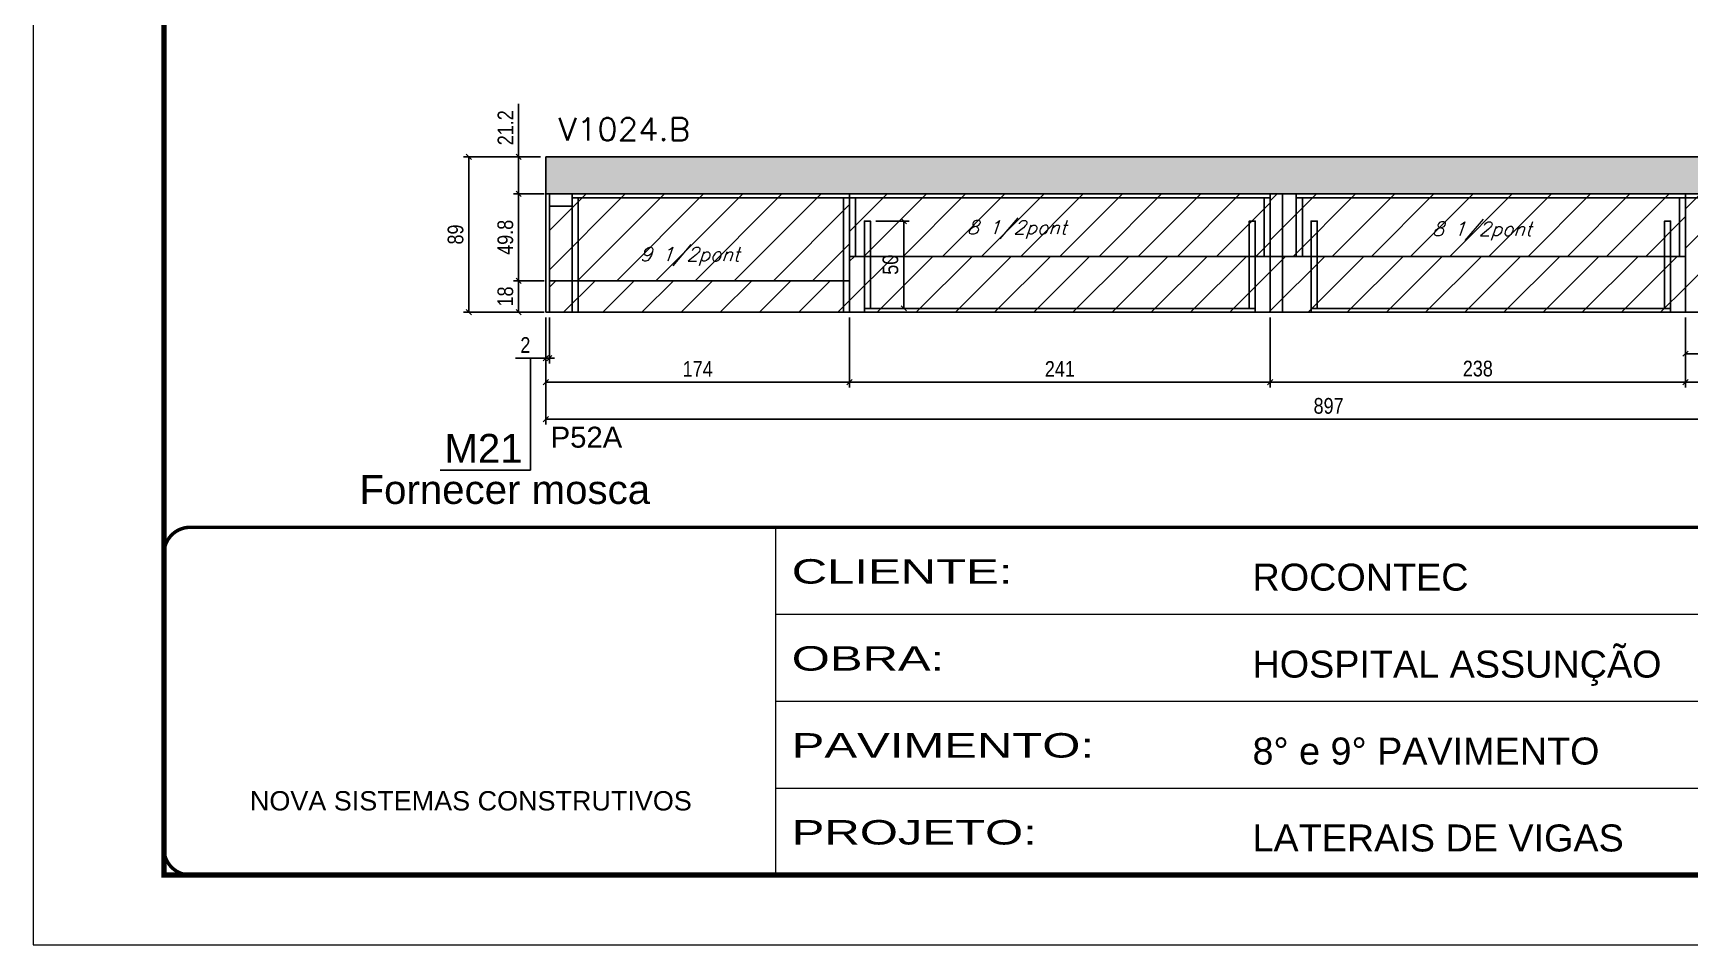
# Model space of a CAD drawing. Extents: x -20960 to -5926, y -2106 to 21915.
# Drawn here: x -10608 to -9659, y 12825 to 13348 of the extents above; entities that cross this region are included whole.
import ezdxf

# ---------------------------------------------------------------- set-up
doc = ezdxf.new("R2010")
doc.units = 0
doc.linetypes.add('CONTINUO', pattern=[0])
doc.linetypes.add('DASHED', pattern=[0.75, 0.5, -0.25])
for name, color, linetype in [('5', 5, 'Continuous'), ('COTA', 241, 'Continuous'), ('NOMENCLATURA', 7, 'Continuous'), ('Painéis', 200, 'Continuous'), ('Reaproveitamento', 251, 'Continuous'), ('SARR_2.2x7', 40, 'Continuous'), ('SARR_3.5x7', 81, 'Continuous'), ('texto', 7, 'Continuous')]:
    doc.layers.add(name, color=color, linetype=linetype)
for name, color, linetype, lineweight in [('Folhas', 255, 'Continuous', 9), ('SARRAFO DE PRESSAO', 251, 'DASHED', 9), ('Texto Seção', 7, 'Continuous', 15)]:
    doc.layers.add(name, color=color, linetype=linetype, lineweight=lineweight)
doc.styles.add('ARIAL', font='arial.ttf')
doc.styles.add('COTA TECNICA-50', font='techl___.ttf', dxfattribs={"height": 9})
doc.styles.add('REGUA-120', font='ROMANS.shx', dxfattribs={"height": 15})
doc.styles.add('Romans', font='romans.shx')
doc.styles.get("Standard").update_dxf_attribs({"font": 'arial.ttf'})
doc.styles.add('Tecnologia', font='')
doc.styles.get('Tecnologia').set_extended_font_data('Forgotten Futurist')
doc.dimstyles.new('COTA PAINEL-50', dxfattribs={"dimtxt": 9, "dimasz": 3, "dimexe": 3, "dimexo": 3, "dimgap": 3, "dimtad": 1, "dimdec": 1, "dimzin": 12, "dimdsep": 46, "dimtxsty": 'COTA TECNICA-50', "dimblk1": 'OBLIQUE', "dimblk2": 'OBLIQUE', "dimsah": 1, "dimcen": 0.9, "dimclrd": 4, "dimclre": 4, "dimclrt": 240, "dimadec": 1, "dimazin": 3, "dimtfac": 1, "dimtdec": 1, "dimtmove": 0, "dimatfit": 3, "dimfxl": 1, "dimtolj": 1, "dimtzin": 12, "dimarcsym": 0})
pattern_1 = [(45, (-3197, 0), (-11.22532, 11.22532), [])]

# ---------------------------------------------------------------- blocks, each defined once
blk = doc.blocks.new('9999999999')
at = {"color": 30, "linetype": 'CONTINUO'}
for p, q in [((98564.56, 34230.21), (98564.56, 34429.45)), ((98564.56, 34379.64), (99583.98, 34379.64)), ((98564.56, 34329.83), (99487.98, 34329.83)), ((98564.56, 34280.02), (99487.98, 34280.02))]:
    blk.add_line(p, q, dxfattribs=at)
at = {"color": 30, "linetype": 'CONTINUO', "const_width": 2}
blk.add_lwpolyline([(99583.98, 34230.21), (99583.98, 34414.45, 0.414214), (99568.98, 34429.45), (98228.98, 34429.45, 0.414214), (98213.98, 34414.45), (98213.98, 34245.21, 0.414214), (98228.98, 34230.21), (99583.98, 34230.21)], format="xyb", dxfattribs=at)
at = {"layer": 'Folhas'}
blk.add_lwpolyline([(98138.98, 34190.21), (99623.98, 34190.21), (99623.98, 35240.21), (98138.98, 35240.21)], close=True, dxfattribs=at)
at = {"layer": 'Folhas', "color": 30, "const_width": 3}
blk.add_lwpolyline([(98213.98, 34230.21), (99583.98, 34230.21), (99583.98, 35200.21), (98213.98, 35200.21)], close=True, dxfattribs=at)
at = {"color": 7, "linetype": 'Continuous', "ltscale": 5, "style": 'ARIAL'}
for s, height, p in [('ROCONTEC', 15.483, (98837.68, 34393.13)), ('HOSPITAL ASSUNÇÃO', 15.4829, (98837.68, 34343.32)), ('8° e 9° PAVIMENTO', 15.4829, (98837.68, 34293.51)), ('NOVA SISTEMAS CONSTRUTIVOS', 11.0592, (98263.19, 34267.21)), ('LATERAIS DE VIGAS', 15.4829, (98837.68, 34243.7))]:
    blk.add_text(s, height=height, dxfattribs=at).set_placement(p)
at = {"layer": 'Folhas', "color": 7, "style": 'Tecnologia', "width": 1.5}
for s, p in [('CLIENTE:', (98573.65, 34397.17)), ('OBRA:', (98573.65, 34347.31)), ('PAVIMENTO:', (98573.65, 34297.5)), ('PROJETO:', (98573.65, 34247.69))]:
    blk.add_text(s, height=14, dxfattribs=at).set_placement(p)
blk = doc.blocks.new('_Oblique')
at = {"color": 0, "linetype": 'ByBlock', "lineweight": -2}
blk.add_line((-0.5, -0.5), (0.5, 0.5), dxfattribs=at)
blk = doc.blocks.new('*D7358')
at = {"layer": 'COTA', "color": 4, "lineweight": -2, "transparency": 16777216}
for p, q in [((-10314.7, 13184.83), (-10314.7, 13144.75)), ((-10140.7, 13184.83), (-10140.7, 13144.75)), ((-10314.7, 13147.75), (-10140.7, 13147.75))]:
    blk.add_line(p, q, dxfattribs=at)
at = {"layer": 'Defpoints', "color": 0, "transparency": 16777216}
for p in [(-10314.7, 13187.83), (-10140.7, 13187.83), (-10140.7, 13147.75)]:
    blk.add_point(p, dxfattribs=at)
at = {"layer": 'COTA', "color": 4, "lineweight": -2, "transparency": 16777216, "xscale": 3, "yscale": 3, "zscale": 3, "rotation": 180}
blk.add_blockref('_Oblique', (-10314.7, 13147.75), dxfattribs=at)
at = {"layer": 'COTA', "color": 4, "lineweight": -2, "transparency": 16777216, "xscale": 3, "yscale": 3, "zscale": 3}
blk.add_blockref('_Oblique', (-10140.7, 13147.75), dxfattribs=at)
at = {"layer": 'COTA', "color": 240, "transparency": 16777216, "insert": (-10227.7, 13155.32), "char_height": 9, "attachment_point": 5, "style": 'COTA TECNICA-50'}
blk.add_mtext('\\A1;174', dxfattribs=at)
blk = doc.blocks.new('*D7410')
at = {"layer": 'COTA', "color": 4, "lineweight": -2, "transparency": 16777216}
for p, q in [((-10140.7, 13184.83), (-10140.7, 13144.75)), ((-9899.7, 13184.83), (-9899.7, 13144.75)), ((-10140.7, 13147.75), (-9899.7, 13147.75))]:
    blk.add_line(p, q, dxfattribs=at)
at = {"layer": 'Defpoints', "color": 0, "transparency": 16777216}
for p in [(-10140.7, 13187.83), (-9899.7, 13187.83), (-9899.7, 13147.75)]:
    blk.add_point(p, dxfattribs=at)
at = {"layer": 'COTA', "color": 4, "lineweight": -2, "transparency": 16777216, "xscale": 3, "yscale": 3, "zscale": 3, "rotation": 180}
blk.add_blockref('_Oblique', (-10140.7, 13147.75), dxfattribs=at)
at = {"layer": 'COTA', "color": 4, "lineweight": -2, "transparency": 16777216, "xscale": 3, "yscale": 3, "zscale": 3}
blk.add_blockref('_Oblique', (-9899.7, 13147.75), dxfattribs=at)
at = {"layer": 'COTA', "color": 240, "transparency": 16777216, "insert": (-10020.2, 13155.32), "char_height": 9, "attachment_point": 5, "style": 'COTA TECNICA-50'}
blk.add_mtext('\\A1;241', dxfattribs=at)
blk = doc.blocks.new('*D7359')
at = {"layer": 'COTA', "color": 4, "lineweight": -2, "transparency": 16777216}
for p, q in [((-9899.7, 13184.83), (-9899.7, 13144.75)), ((-9661.7, 13184.83), (-9661.7, 13144.75)), ((-9899.7, 13147.75), (-9661.7, 13147.75))]:
    blk.add_line(p, q, dxfattribs=at)
at = {"layer": 'Defpoints', "color": 0, "transparency": 16777216}
for p in [(-9899.7, 13187.83), (-9661.7, 13187.83), (-9661.7, 13147.75)]:
    blk.add_point(p, dxfattribs=at)
at = {"layer": 'COTA', "color": 4, "lineweight": -2, "transparency": 16777216, "xscale": 3, "yscale": 3, "zscale": 3, "rotation": 180}
blk.add_blockref('_Oblique', (-9899.7, 13147.75), dxfattribs=at)
at = {"layer": 'COTA', "color": 4, "lineweight": -2, "transparency": 16777216, "xscale": 3, "yscale": 3, "zscale": 3}
blk.add_blockref('_Oblique', (-9661.7, 13147.75), dxfattribs=at)
at = {"layer": 'COTA', "color": 240, "transparency": 16777216, "insert": (-9780.7, 13155.47), "char_height": 9, "attachment_point": 5, "style": 'COTA TECNICA-50'}
blk.add_mtext('\\A1;238', dxfattribs=at)
blk = doc.blocks.new('*D7360')
at = {"layer": 'COTA', "color": 4, "lineweight": -2, "transparency": 16777216}
for p, q in [((-9417.7, 13209.83), (-9417.7, 13144.75)), ((-9661.7, 13184.83), (-9661.7, 13144.75)), ((-9661.7, 13147.75), (-9417.7, 13147.75))]:
    blk.add_line(p, q, dxfattribs=at)
at = {"layer": 'Defpoints', "color": 0, "transparency": 16777216}
for p in [(-9417.7, 13212.83), (-9661.7, 13187.83), (-9417.7, 13147.75)]:
    blk.add_point(p, dxfattribs=at)
at = {"layer": 'COTA', "color": 4, "lineweight": -2, "transparency": 16777216, "xscale": 3, "yscale": 3, "zscale": 3, "rotation": 180}
blk.add_blockref('_Oblique', (-9661.7, 13147.75), dxfattribs=at)
at = {"layer": 'COTA', "color": 4, "lineweight": -2, "transparency": 16777216, "xscale": 3, "yscale": 3, "zscale": 3}
blk.add_blockref('_Oblique', (-9417.7, 13147.75), dxfattribs=at)
at = {"layer": 'COTA', "color": 240, "transparency": 16777216, "insert": (-9539.7, 13155.32), "char_height": 9, "attachment_point": 5, "style": 'COTA TECNICA-50'}
blk.add_mtext('\\A1;244', dxfattribs=at)
blk = doc.blocks.new('*D7361')
at = {"layer": 'COTA', "color": 4, "lineweight": -2, "transparency": 16777216}
for p, q in [((-9417.7, 13209.83), (-9417.7, 13123.52)), ((-10314.7, 13184.83), (-10314.7, 13123.52)), ((-10314.7, 13126.52), (-9417.7, 13126.52))]:
    blk.add_line(p, q, dxfattribs=at)
at = {"layer": 'Defpoints', "color": 0, "transparency": 16777216}
for p in [(-9417.7, 13212.83), (-10314.7, 13187.83), (-9417.7, 13126.52)]:
    blk.add_point(p, dxfattribs=at)
at = {"layer": 'COTA', "color": 4, "lineweight": -2, "transparency": 16777216, "xscale": 3, "yscale": 3, "zscale": 3, "rotation": 180}
blk.add_blockref('_Oblique', (-10314.7, 13126.52), dxfattribs=at)
at = {"layer": 'COTA', "color": 4, "lineweight": -2, "transparency": 16777216, "xscale": 3, "yscale": 3, "zscale": 3}
blk.add_blockref('_Oblique', (-9417.7, 13126.52), dxfattribs=at)
at = {"layer": 'COTA', "color": 240, "transparency": 16777216, "insert": (-9866.2, 13134.11), "char_height": 9, "attachment_point": 5, "style": 'COTA TECNICA-50'}
blk.add_mtext('\\A1;897', dxfattribs=at)
blk = doc.blocks.new('*D7413')
at = {"layer": 'COTA', "color": 4, "lineweight": -2, "transparency": 16777216}
for p, q in [((-10317.7, 13276.83), (-10361.84, 13276.83)), ((-10358.84, 13276.83), (-10358.84, 13187.83)), ((-10315.7, 13187.83), (-10361.84, 13187.83))]:
    blk.add_line(p, q, dxfattribs=at)
at = {"layer": 'Defpoints', "color": 0, "transparency": 16777216}
for p in [(-10314.7, 13276.83), (-10358.84, 13187.83), (-10312.7, 13187.83)]:
    blk.add_point(p, dxfattribs=at)
at = {"layer": 'COTA', "color": 4, "lineweight": -2, "transparency": 16777216, "xscale": 3, "yscale": 3, "zscale": 3}
for p, rotation in [((-10358.84, 13276.83), 90), ((-10358.84, 13187.83), 270)]:
    blk.add_blockref('_Oblique', p, dxfattribs=dict(at, rotation=rotation))
at = {"layer": 'COTA', "color": 240, "transparency": 16777216, "insert": (-10366.43, 13232.33), "char_height": 9, "attachment_point": 5, "rotation": 90, "style": 'COTA TECNICA-50'}
blk.add_mtext('\\A1;89', dxfattribs=at)
blk = doc.blocks.new('*D7414')
at = {"layer": 'COTA', "color": 4, "lineweight": -2, "transparency": 16777216}
for p, q in [((-10315.7, 13255.63), (-10333.3, 13255.63)), ((-10330.3, 13255.63), (-10330.3, 13205.83)), ((-10315.7, 13205.83), (-10333.3, 13205.83))]:
    blk.add_line(p, q, dxfattribs=at)
at = {"layer": 'Defpoints', "color": 0, "transparency": 16777216}
for p in [(-10312.7, 13255.63), (-10330.3, 13205.83), (-10312.7, 13205.83)]:
    blk.add_point(p, dxfattribs=at)
at = {"layer": 'COTA', "color": 4, "lineweight": -2, "transparency": 16777216, "xscale": 3, "yscale": 3, "zscale": 3}
for p, rotation in [((-10330.3, 13255.63), 90), ((-10330.3, 13205.83), 270)]:
    blk.add_blockref('_Oblique', p, dxfattribs=dict(at, rotation=rotation))
at = {"layer": 'COTA', "color": 240, "transparency": 16777216, "insert": (-10337.9, 13230.73), "char_height": 9, "attachment_point": 5, "rotation": 90, "style": 'COTA TECNICA-50'}
blk.add_mtext('\\A1;49.8', dxfattribs=at)
blk = doc.blocks.new('*D7415')
at = {"layer": 'COTA', "color": 4, "lineweight": -2, "transparency": 16777216}
for p, q in [((-10330.3, 13276.83), (-10330.3, 13307.18)), ((-10317.7, 13276.83), (-10333.3, 13276.83)), ((-10330.3, 13255.63), (-10330.3, 13276.83)), ((-10317.7, 13255.63), (-10333.3, 13255.63))]:
    blk.add_line(p, q, dxfattribs=at)
at = {"layer": 'Defpoints', "color": 0, "transparency": 16777216}
for p in [(-10330.3, 13276.83), (-10314.7, 13276.83), (-10314.7, 13255.63)]:
    blk.add_point(p, dxfattribs=at)
at = {"layer": 'COTA', "color": 4, "lineweight": -2, "transparency": 16777216, "xscale": 3, "yscale": 3, "zscale": 3}
for p, rotation in [((-10330.3, 13276.83), 90), ((-10330.3, 13255.63), 270)]:
    blk.add_blockref('_Oblique', p, dxfattribs=dict(at, rotation=rotation))
at = {"layer": 'COTA', "color": 240, "transparency": 16777216, "insert": (-10337.86, 13293.51), "char_height": 9, "attachment_point": 5, "rotation": 90, "style": 'COTA TECNICA-50'}
blk.add_mtext('\\A1;21.2', dxfattribs=at)
blk = doc.blocks.new('*D7416')
at = {"layer": 'COTA', "color": 4, "lineweight": -2, "transparency": 16777216}
for p, q in [((-10125.7, 13240.03), (-10106.63, 13240.03)), ((-10109.63, 13240.03), (-10109.63, 13190.03)), ((-10125.7, 13190.03), (-10106.63, 13190.03))]:
    blk.add_line(p, q, dxfattribs=at)
at = {"layer": 'Defpoints', "color": 0, "transparency": 16777216}
for p in [(-10128.7, 13240.03), (-10128.7, 13190.03), (-10109.63, 13190.03)]:
    blk.add_point(p, dxfattribs=at)
at = {"layer": 'COTA', "color": 4, "lineweight": -2, "transparency": 16777216, "xscale": 3, "yscale": 3, "zscale": 3}
for p, rotation in [((-10109.63, 13240.03), 90), ((-10109.63, 13190.03), 270)]:
    blk.add_blockref('_Oblique', p, dxfattribs=dict(at, rotation=rotation))
at = {"layer": 'COTA', "color": 240, "transparency": 16777216, "insert": (-10117.23, 13215.03), "char_height": 9, "attachment_point": 5, "rotation": 90, "style": 'COTA TECNICA-50'}
blk.add_mtext('\\A1;50', dxfattribs=at)
blk = doc.blocks.new('*D7364')
at = {"layer": 'COTA', "color": 4, "lineweight": -2, "transparency": 16777216}
for p, q in [((-10314.7, 13184.83), (-10314.7, 13158.53)), ((-10312.7, 13184.83), (-10312.7, 13158.53)), ((-10314.7, 13161.53), (-10332.2, 13161.53)), ((-10312.7, 13161.53), (-10314.7, 13161.53)), ((-10312.7, 13161.53), (-10309.7, 13161.53))]:
    blk.add_line(p, q, dxfattribs=at)
at = {"layer": 'Defpoints', "color": 0, "transparency": 16777216}
for p in [(-10314.7, 13187.83), (-10312.7, 13187.83), (-10312.7, 13161.53)]:
    blk.add_point(p, dxfattribs=at)
at = {"layer": 'COTA', "color": 4, "lineweight": -2, "transparency": 16777216, "xscale": 3, "yscale": 3, "zscale": 3}
blk.add_blockref('_Oblique', (-10314.7, 13161.53), dxfattribs=at)
at = {"layer": 'COTA', "color": 4, "lineweight": -2, "transparency": 16777216, "xscale": 3, "yscale": 3, "zscale": 3, "rotation": 180}
blk.add_blockref('_Oblique', (-10312.7, 13161.53), dxfattribs=at)
at = {"layer": 'COTA', "color": 240, "transparency": 16777216, "insert": (-10326.45, 13169.03), "char_height": 9, "attachment_point": 5, "style": 'COTA TECNICA-50'}
blk.add_mtext('\\A1;2', dxfattribs=at)
blk = doc.blocks.new('*D7422')
at = {"layer": 'COTA', "color": 4, "lineweight": -2, "transparency": 16777216}
for p, q in [((-10317.7, 13205.83), (-10333.3, 13205.83)), ((-10330.3, 13205.83), (-10330.3, 13187.83)), ((-10317.7, 13187.83), (-10333.3, 13187.83))]:
    blk.add_line(p, q, dxfattribs=at)
at = {"layer": 'Defpoints', "color": 0, "transparency": 16777216}
for p in [(-10314.7, 13205.83), (-10330.3, 13187.83), (-10314.7, 13187.83)]:
    blk.add_point(p, dxfattribs=at)
at = {"layer": 'COTA', "color": 4, "lineweight": -2, "transparency": 16777216, "xscale": 3, "yscale": 3, "zscale": 3}
for p, rotation in [((-10330.3, 13205.83), 90), ((-10330.3, 13187.83), 270)]:
    blk.add_blockref('_Oblique', p, dxfattribs=dict(at, rotation=rotation))
at = {"layer": 'COTA', "color": 240, "transparency": 16777216, "insert": (-10337.89, 13196.83), "char_height": 9, "attachment_point": 5, "rotation": 90, "style": 'COTA TECNICA-50'}
blk.add_mtext('\\A1;18', dxfattribs=at)
blk = doc.blocks.new('*D7365')
at = {"layer": 'COTA', "color": 4, "lineweight": -2, "transparency": 16777216}
for p, q in [((-9661.7, 13184.83), (-9661.7, 13161.05)), ((-9631.7, 13184.83), (-9631.7, 13161.05)), ((-9661.7, 13164.05), (-9631.7, 13164.05))]:
    blk.add_line(p, q, dxfattribs=at)
at = {"layer": 'Defpoints', "color": 0, "transparency": 16777216}
for p in [(-9661.7, 13187.83), (-9631.7, 13187.83), (-9631.7, 13164.05)]:
    blk.add_point(p, dxfattribs=at)
at = {"layer": 'COTA', "color": 4, "lineweight": -2, "transparency": 16777216, "xscale": 3, "yscale": 3, "zscale": 3, "rotation": 180}
blk.add_blockref('_Oblique', (-9661.7, 13164.05), dxfattribs=at)
at = {"layer": 'COTA', "color": 4, "lineweight": -2, "transparency": 16777216, "xscale": 3, "yscale": 3, "zscale": 3}
blk.add_blockref('_Oblique', (-9631.7, 13164.05), dxfattribs=at)
at = {"layer": 'COTA', "color": 240, "transparency": 16777216, "insert": (-9646.7, 13171.74), "char_height": 9, "attachment_point": 5, "style": 'COTA TECNICA-50'}
blk.add_mtext('\\A1;30', dxfattribs=at)

msp = doc.modelspace()

# ---------------------------------------------------------------- hatches: boundary and pattern name
at = {"layer": 'COTA', "ltscale": 25}
h = msp.add_hatch(dxfattribs=at)
h.set_pattern_fill('AR-CONC', color=256, scale=0.03)
h.set_pattern_definition([(50, (1692.884, -2299.7473), (5.4655401, -0.4781726), [0.5715, -6.2865]), (355, (1692.884, -2299.7473), (-1.0573026, 5.7317054), [0.4572, -5.0292175]), (100.451445, (1693.3395, -2299.787), (4.4082374, 5.2535326), [0.4857003, -5.3427073]), (46.1842, (1692.884, -2298.223), (8.1323712, -1.2612698), [0.85725, -9.42975]), (96.635558, (1693.562, -2298.3284), (7.122124, 7.4227837), [0.7285507, -8.0140682]), (351.18415, (1692.884, -2298.223), (7.122124, 7.4227837), [0.685799, -7.543792]), (21, (1693.646, -2298.6043), (4.5484317, -3.0679559), [0.5715, -6.2865]), (326, (1693.646, -2298.6043), (1.8540609, 5.525639), [0.4572, -5.0292]), (71.451445, (1694.025, -2298.86), (6.4024926, 2.457683), [0.4857003, -5.3426981]), (37.5, (1692.884, -2299.7473), (0.0926581, 2.53665117), [0, -4.96824, 0, -5.1054, 0, -5.04825]), (7.5, (1692.884, -2299.7473), (2.00458988, 3.00541724), [0, -2.91084, 0, -4.85394, 0, -1.92405]), (327.5, (1691.1848, -2299.7473), (4.06771786, -0.17186232), [0, -1.905, 0, -5.9436, 0, -7.8867]), (317.5, (1690.4228, -2299.7473), (4.44387544, 0.7627947), [0, -2.4765, 0, -3.94716, 0, -5.6007])])
h.paths.add_polyline_path([(-10314.7, 13276.83), (-10314.7, 13255.63), (-9884.7, 13255.63), (-9661.7, 13255.63), (-9417.7, 13255.63), (-9417.7, 13276.83)])
at = {"layer": 'Reaproveitamento'}
h = msp.add_hatch(dxfattribs=at)
h.set_pattern_fill('ANSI31', color=256, scale=5)
h.set_pattern_definition([(45, (1520.277, -2299.747), (-11.22532, 11.22532), [])])
h.paths.add_polyline_path([(-10312.7, 13205.83), (-10140.7, 13205.83), (-10140.7, 13255.63), (-10312.7, 13255.63)])
h = msp.add_hatch(dxfattribs=at)
h.set_pattern_fill('ANSI31', color=256, scale=5)
h.set_pattern_definition([(45, (1692.884, -2299.747), (-11.22532, 11.22532), [])])
h.paths.add_polyline_path([(-10140.7, 13219.83), (-9899.7, 13219.83), (-9899.7, 13255.63), (-10140.7, 13255.63)])
at = {"layer": 'Reaproveitamento', "ltscale": 25}
h = msp.add_hatch(dxfattribs=at)
h.set_pattern_fill('ANSI31', color=256, scale=5)
h.set_pattern_definition([(45, (-152572.229, -6840.451), (-11.2253202, 11.2253202), [])])
h.paths.add_polyline_path([(-9899.7, 13219.83), (-9661.7, 13219.83), (-9661.7, 13255.63), (-9899.7, 13255.63)])
at = {"layer": 'Reaproveitamento', "transparency": 33554684}
h = msp.add_hatch(dxfattribs=at)
h.set_pattern_fill('ANSI31', color=256, scale=5)
h.set_pattern_definition(pattern_1)
h.paths.add_polyline_path([(-9417.7, 13212.83), (-9417.7, 13255.63), (-9661.7, 13255.63), (-9661.7, 13187.83), (-9631.7, 13187.83), (-9631.7, 13212.83)])
h = msp.add_hatch(dxfattribs=at)
h.set_pattern_fill('ANSI31', color=256, scale=5)
h.set_pattern_definition(pattern_1)
h.paths.add_polyline_path([(-9899.7, 13187.83), (-9899.7, 13219.83), (-10140.7, 13219.83), (-10140.7, 13187.83)])
h = msp.add_hatch(dxfattribs=at)
h.set_pattern_fill('ANSI31', color=256, scale=5)
h.set_pattern_definition(pattern_1)
h.paths.add_polyline_path([(-9661.7, 13187.83), (-9661.7, 13219.83), (-9899.7, 13219.83), (-9899.7, 13187.83)])
h = msp.add_hatch(dxfattribs=at)
h.set_pattern_fill('ANSI31', color=256, scale=5)
h.set_pattern_definition(pattern_1)
h.paths.add_polyline_path([(-10140.7, 13187.83), (-10140.7, 13205.83), (-10312.7, 13205.83), (-10312.7, 13187.83)])

# ---------------------------------------------------------------- linework, layer by layer
at = {"layer": 'COTA', "linetype": 'ByBlock'}
msp.add_line((-10314.7, 13255.63), (-10314.7, 13276.83), dxfattribs=at)
at = {"layer": 'COTA', "ltscale": 25}
msp.add_line((-10314.7, 13276.83), (-9417.7, 13276.83), dxfattribs=at)
at = {"layer": 'NOMENCLATURA', "linetype": 'Continuous'}
for p, q in [((-10323.45, 13097.41), (-10323.45, 13161.53)), ((-10375.35, 13097.41), (-10323.45, 13097.41))]:
    msp.add_line(p, q, dxfattribs=at)
at = {"layer": 'Painéis'}
for p, q in [((-10314.7, 13255.63), (-9884.7, 13255.63)), ((-9899.7, 13255.63), (-9661.7, 13255.63))]:
    msp.add_line(p, q, dxfattribs=at)
at = {"layer": 'Painéis', "ltscale": 25}
for p, q in [((-10314.7, 13187.83), (-10314.7, 13255.63)), ((-10312.7, 13187.83), (-10312.7, 13255.63)), ((-10140.7, 13187.83), (-10140.7, 13255.63)), ((-9899.7, 13187.83), (-9899.7, 13255.63)), ((-9884.7, 13255.63), (-9899.7, 13255.63)), ((-9661.7, 13187.83), (-9661.7, 13255.63)), ((-9661.7, 13255.63), (-9417.7, 13255.63)), ((-10140.7, 13219.83), (-9661.7, 13219.83)), ((-10312.7, 13205.83), (-10140.7, 13205.83)), ((-10314.7, 13187.83), (-10140.7, 13187.83)), ((-10140.7, 13187.83), (-9631.7, 13187.83))]:
    msp.add_line(p, q, dxfattribs=at)
at = {"layer": 'SARR_2.2x7', "linetype": 'Continuous'}
for p, q in [((-10299.7, 13253.43), (-10140.7, 13253.43)), ((-10140.7, 13253.43), (-9899.7, 13253.43)), ((-9892.7, 13219.83), (-9892.7, 13255.63)), ((-9432.7, 13253.43), (-9884.7, 13253.43)), ((-10312.7, 13248.63), (-10299.7, 13248.63)), ((-9892.7, 13219.83), (-9892.7, 13187.83))]:
    msp.add_line(p, q, dxfattribs=at)
at = {"layer": 'SARR_2.2x7', "linetype": 'Continuous', "ltscale": 50}
for p, q in [((-10132.2, 13190.03), (-9908.2, 13190.03)), ((-9876.2, 13190.03), (-9670.2, 13190.03))]:
    msp.add_line(p, q, dxfattribs=at)
at = {"layer": 'SARR_3.5x7'}
for p, q in [((-10144.2, 13253.43), (-10144.2, 13187.83)), ((-10140.7, 13253.43), (-10140.7, 13219.83)), ((-10137.2, 13253.43), (-10137.2, 13219.83)), ((-9884.7, 13255.63), (-9884.7, 13219.83)), ((-9881.2, 13253.43), (-9881.2, 13219.83)), ((-9665.2, 13253.43), (-9665.2, 13219.83)), ((-9661.7, 13255.63), (-9661.7, 13219.83))]:
    msp.add_line(p, q, dxfattribs=at)
for points in [[(-10299.7, 13255.63), (-10299.7, 13187.83)], [(-10296.2, 13187.83), (-10296.2, 13253.43)], [(-9903.2, 13253.43), (-9903.2, 13219.83)], [(-9899.7, 13219.83), (-9899.7, 13255.63)], [(-10128.7, 13190.03), (-10128.7, 13240.03), (-10132.2, 13240.03), (-10132.2, 13187.83)], [(-9911.7, 13190.03), (-9911.7, 13240.03), (-9908.2, 13240.03), (-9908.2, 13187.83)], [(-9872.7, 13190.03), (-9872.7, 13240.03), (-9876.2, 13240.03), (-9876.2, 13187.83)], [(-9673.7, 13190.03), (-9673.7, 13240.03), (-9670.2, 13240.03), (-9670.2, 13187.83)]]:
    msp.add_lwpolyline(points, dxfattribs=at)

# ---------------------------------------------------------------- block references
at = {"layer": 'SARRAFO DE PRESSAO', "color": 6, "linetype": 'ByBlock'}
msp.add_blockref('9999999999', (-108747.48, -21364.84), dxfattribs=at)

# ---------------------------------------------------------------- texts
at = {"layer": '5', "linetype": 'Continuous'}
msp.add_text('P52A', height=12, rotation=359.99996, dxfattribs=at).set_placement((-10311.96, 13110.22))
at = {"layer": 'NOMENCLATURA', "linetype": 'Continuous'}
for s, p in [('M21', (-10372.85, 13101.6)), ('Fornecer mosca', (-10421.49, 13077.97))]:
    msp.add_text(s, height=16.5, rotation=360, dxfattribs=at).set_placement(p)
at = {"layer": 'texto', "color": 2, "char_height": 8, "attachment_point": 5, "style": 'Romans'}
for s, insert in [('{\\Q19;\\C256;8 1/2pont}', (-10044.95, 13235.11)), ('{\\Q19;\\C256;8 1/2pont}', (-9778.4, 13234.3)), ('{\\Q19;\\C256;9 1/2pont}', (-10232.28, 13219.8))]:
    msp.add_mtext(s, dxfattribs=dict(at, insert=insert))
at = {"layer": 'Texto Seção', "style": 'REGUA-120', "width": 1.05}
msp.add_text('V1024.B', height=13, dxfattribs=at).set_placement((-10307.48, 13286.13))

# ---------------------------------------------------------------- dimensions: what is measured, and where the dimension line sits
at = {"layer": 'COTA'}
for base, p1, p2, picture, middle in [((-10330.3, 13276.83), (-10314.7, 13255.63), (-10314.7, 13276.83), '*D7415', (-10337.86, 13293.51)), ((-10358.84, 13187.83), (-10314.7, 13276.83), (-10312.7, 13187.83), '*D7413', (-10366.43, 13232.33)), ((-10330.3, 13205.83), (-10312.7, 13255.63), (-10312.7, 13205.83), '*D7414', (-10337.9, 13230.73)), ((-10109.63, 13190.03), (-10128.7, 13240.03), (-10128.7, 13190.03), '*D7416', (-10117.23, 13215.03)), ((-10330.3, 13187.83), (-10314.7, 13205.83), (-10314.7, 13187.83), '*D7422', (-10337.89, 13196.83))]:
    dim = msp.add_linear_dim(base=base, p1=p1, p2=p2, angle=90, dimstyle='COTA PAINEL-50', dxfattribs=at)
    dim.commit()
    dim.dimension.update_dxf_attribs({"geometry": picture, "text_midpoint": middle})
for base, p1, p2, picture, middle in [((-9417.7, 13126.52), (-10314.7, 13187.83), (-9417.7, 13212.83), '*D7361', (-9866.2, 13134.11)), ((-10140.7, 13147.75), (-10314.7, 13187.83), (-10140.7, 13187.83), '*D7358', (-10227.7, 13155.32)), ((-9631.7, 13164.05), (-9661.7, 13187.83), (-9631.7, 13187.83), '*D7365', (-9646.7, 13171.74))]:
    dim = msp.add_linear_dim(base=base, p1=p1, p2=p2, dimstyle='COTA PAINEL-50', dxfattribs=at)
    dim.commit()
    dim.dimension.update_dxf_attribs({"geometry": picture, "text_midpoint": middle})
for base, p1, p2, picture, middle in [((-9417.7, 13147.75), (-9661.7, 13187.83), (-9417.7, 13212.83), '*D7360', (-9539.7, 13155.32)), ((-9899.7, 13147.75), (-10140.7, 13187.83), (-9899.7, 13187.83), '*D7410', (-10020.2, 13155.32)), ((-9661.7, 13147.75), (-9899.7, 13187.83), (-9661.7, 13187.83), '*D7359', (-9780.7, 13155.47))]:
    dim = msp.add_linear_dim(base=base, p1=p1, p2=p2, dimstyle='COTA PAINEL-50', override={"dimtmove": 1}, dxfattribs=at)
    dim.commit()
    dim.dimension.update_dxf_attribs({"geometry": picture, "text_midpoint": middle})
dim = msp.add_linear_dim(base=(-10312.7, 13161.53), p1=(-10314.7, 13187.83), p2=(-10312.7, 13187.83), dimstyle='COTA PAINEL-50', dxfattribs=at)
dim.commit()
dim.dimension.update_dxf_attribs({"geometry": '*D7364', "text_midpoint": (-10326.45, 13161.53), "dimtype": 160})

doc.saveas('drawing.dxf')
